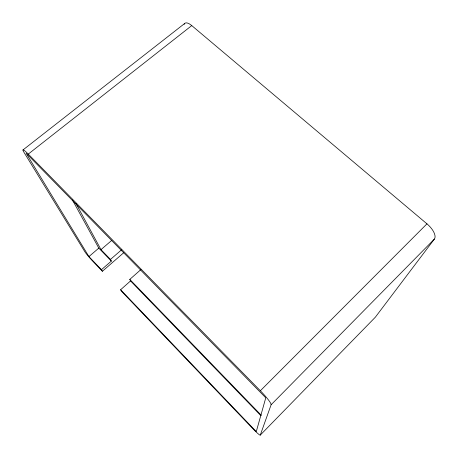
<?xml version="1.0" encoding="UTF-8"?>
<svg xmlns="http://www.w3.org/2000/svg" width="458" height="458" viewBox="0 0 458 458"><rect width="100%" height="100%" fill="white"/><g stroke="black" fill="none" stroke-linecap="round" stroke-linejoin="round"><path stroke-width="0.69" d="M140.95 269.533L129.797 279.397L130.547 280.943L120.62 289.737L121.433 291.202L252.369 428.184A11.072 0.945 46.6 0 0 260.276 435.1L271.119 404.746L434.373 239.087A14.759 6.698 41.8 0 0 426.959 223.836L191.753 25.591A13.23 5.067 54.5 0 0 184.127 24.348M434.373 239.087L375.365 317.165L260.276 435.1M271.119 404.746A16.099 2.038 46.2 0 0 260.35 390.76L426.959 223.836M123.752 252.696L102.386 271.279L101.453 269.688L111.351 261.094L110.475 259.428L121.782 249.627M110.475 259.428L100.989 249.627L111.815 240.33M101.453 269.688L88.926 256.589L98.802 248.121L72.41 199.957M102.386 271.279L93.031 261.489A9.864 0.79 48.2 0 1 84.782 251.642L23.908 152.211A14.284 1.506 49.4 0 1 28.27 154.083L191.753 25.591M22.957 149.966L184.614 23.524M28.27 154.083L260.35 390.76M129.797 279.397L261.249 415.234M98.802 248.121L111.351 261.094M130.547 280.943L260.877 415.675M120.62 289.737L256.28 431.608L265.777 397.807L26.066 153.138L88.926 256.589M75.862 203.318L100.989 249.627"/></g></svg>
